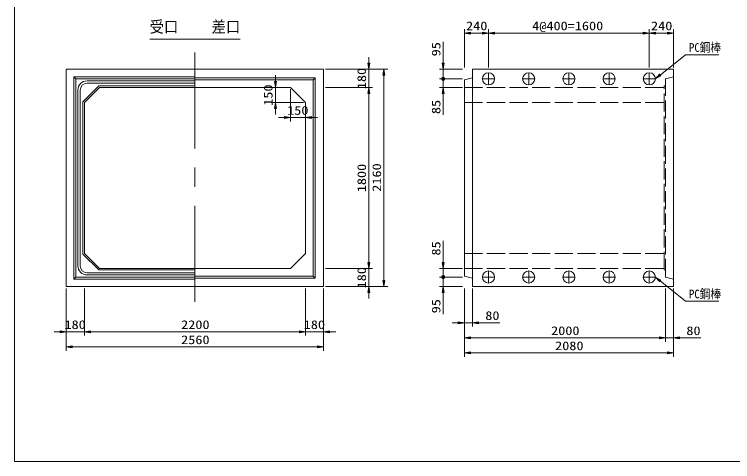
# Model space of a CAD drawing. Units: millimetres on the paper. Extents: x 18 to 410, y 10 to 287.
# Drawn here: x 18 to 256.2, y 10 to 158.2 of the extents above; entities that cross this region are included whole.
import ezdxf
from ezdxf.enums import TextEntityAlignment as Align

# ---------------------------------------------------------------- set-up
doc = ezdxf.new("R2010")
doc.units = ezdxf.units.MM
doc.linetypes.add('DASHED', pattern=[7.5, 6, -1.5])
doc.linetypes.add('USER1', pattern=[50.8, 31.75, -6.35, 6.35, -6.35])
for name, color, linetype, lineweight in [('0_7', 7, 'Continuous', 13), ('Layer1', 3, 'Continuous', 13), ('Layer2', 6, 'USER1', 13), ('Layer3', 7, 'Continuous', 13), ('Layer4', 4, 'DASHED', 13), ('Layer7', 9, 'Continuous', 13)]:
    doc.layers.add(name, color=color, linetype=linetype, lineweight=lineweight)
doc.styles.add('ＭＳ ゴシック', font='')
doc.styles.get('ＭＳ ゴシック').set_extended_font_data('MS Gothic')

msp = doc.modelspace()

# ---------------------------------------------------------------- hatches: boundary and pattern name
at = {"layer": 'Layer1'}
for points in [[(169.208, 152.325), (169.208, 151.658), (167.208, 151.992)], [(173.208, 152.325), (173.208, 151.658), (175.208, 151.992)], [(177.208, 152.325), (177.208, 151.658), (175.208, 151.992)], [(226.542, 152.325), (226.542, 151.658), (228.542, 151.992)], [(230.542, 152.325), (230.542, 151.658), (228.542, 151.992)], [(234.542, 152.325), (234.542, 151.658), (236.542, 151.992)], [(135.208, 141.992), (135.875, 141.992), (135.542, 139.992)], [(159.875, 141.992), (160.542, 141.992), (160.208, 139.992)], [(140.208, 137.992), (140.875, 137.992), (140.542, 139.992)], [(232.312, 137.814), (230.542, 136.825), (231.895, 138.335)], [(104.208, 135.992), (104.875, 135.992), (104.542, 133.992)], [(160.239, 137.307), (160.148, 137.301), (160.089, 137.29), (160.032, 137.271), (159.977, 137.246), (159.926, 137.213), (159.88, 137.175), (159.838, 137.131), (159.803, 137.082), (159.774, 137.029), (159.752, 136.973), (159.737, 136.915), (159.729, 136.855), (159.729, 136.795), (159.737, 136.735), (159.752, 136.677), (159.774, 136.621), (159.803, 136.568), (159.838, 136.519), (159.88, 136.475), (159.926, 136.437), (159.977, 136.404), (160.032, 136.379), (160.089, 136.36), (160.178, 136.343), (160.208, 136.345), (160.208, 136.825)], [(160.239, 137.307), (160.148, 137.301), (160.089, 137.29), (160.032, 137.271), (159.977, 137.246), (159.926, 137.213), (159.88, 137.175), (159.838, 137.131), (159.803, 137.082), (159.774, 137.029), (159.752, 136.973), (159.737, 136.915), (159.729, 136.855), (159.729, 136.795), (159.737, 136.735), (159.752, 136.677), (159.774, 136.621), (159.803, 136.568), (159.838, 136.519), (159.88, 136.475), (159.926, 136.437), (159.977, 136.404), (160.032, 136.379), (160.089, 136.36), (160.178, 136.343), (160.208, 136.345), (160.208, 136.825)], [(160.178, 136.343), (160.268, 136.349), (160.328, 136.36), (160.385, 136.379), (160.44, 136.404), (160.49, 136.437), (160.537, 136.475), (160.578, 136.519), (160.614, 136.568), (160.643, 136.621), (160.665, 136.677), (160.68, 136.735), (160.687, 136.795), (160.687, 136.855), (160.68, 136.915), (160.665, 136.973), (160.643, 137.029), (160.614, 137.082), (160.578, 137.131), (160.537, 137.175), (160.49, 137.213), (160.44, 137.246), (160.385, 137.271), (160.328, 137.29), (160.239, 137.307), (160.208, 137.305), (160.208, 136.825)], [(160.178, 136.343), (160.268, 136.349), (160.328, 136.36), (160.385, 136.379), (160.44, 136.404), (160.49, 136.437), (160.537, 136.475), (160.578, 136.519), (160.614, 136.568), (160.643, 136.621), (160.665, 136.677), (160.68, 136.735), (160.687, 136.795), (160.687, 136.855), (160.68, 136.915), (160.665, 136.973), (160.643, 137.029), (160.614, 137.082), (160.578, 137.131), (160.537, 137.175), (160.49, 137.213), (160.44, 137.246), (160.385, 137.271), (160.328, 137.29), (160.239, 137.307), (160.208, 137.305), (160.208, 136.825)], [(135.208, 131.992), (135.875, 131.992), (135.542, 133.992)], [(135.208, 131.992), (135.875, 131.992), (135.542, 133.992)], [(159.875, 131.992), (160.542, 131.992), (160.208, 133.992)], [(104.208, 126.992), (104.875, 126.992), (104.542, 128.992)], [(107.542, 124.325), (107.542, 123.658), (109.542, 123.992)], [(116.542, 124.325), (116.542, 123.658), (114.542, 123.992)], [(135.208, 75.992), (135.875, 75.992), (135.542, 73.992)], [(135.208, 75.992), (135.875, 75.992), (135.542, 73.992)], [(159.875, 75.992), (160.542, 75.992), (160.208, 73.992)], [(160.239, 71.64), (160.148, 71.635), (160.089, 71.623), (160.032, 71.605), (159.977, 71.579), (159.926, 71.547), (159.88, 71.508), (159.838, 71.464), (159.803, 71.416), (159.774, 71.363), (159.752, 71.307), (159.737, 71.248), (159.729, 71.188), (159.729, 71.128), (159.737, 71.068), (159.752, 71.01), (159.774, 70.954), (159.803, 70.901), (159.838, 70.852), (159.88, 70.808), (159.926, 70.77), (159.977, 70.738), (160.032, 70.712), (160.089, 70.693), (160.178, 70.676), (160.208, 70.678), (160.208, 71.158)], [(160.239, 71.64), (160.148, 71.635), (160.089, 71.623), (160.032, 71.605), (159.977, 71.579), (159.926, 71.547), (159.88, 71.508), (159.838, 71.464), (159.803, 71.416), (159.774, 71.363), (159.752, 71.307), (159.737, 71.248), (159.729, 71.188), (159.729, 71.128), (159.737, 71.068), (159.752, 71.01), (159.774, 70.954), (159.803, 70.901), (159.838, 70.852), (159.88, 70.808), (159.926, 70.77), (159.977, 70.738), (160.032, 70.712), (160.089, 70.693), (160.178, 70.676), (160.208, 70.678), (160.208, 71.158)], [(160.178, 70.676), (160.268, 70.682), (160.328, 70.693), (160.385, 70.712), (160.44, 70.738), (160.49, 70.77), (160.537, 70.808), (160.578, 70.852), (160.614, 70.901), (160.643, 70.954), (160.665, 71.01), (160.68, 71.068), (160.687, 71.128), (160.687, 71.188), (160.68, 71.248), (160.665, 71.307), (160.643, 71.363), (160.614, 71.416), (160.578, 71.464), (160.537, 71.508), (160.49, 71.547), (160.44, 71.579), (160.385, 71.605), (160.328, 71.623), (160.239, 71.64), (160.208, 71.638), (160.208, 71.158)], [(160.178, 70.676), (160.268, 70.682), (160.328, 70.693), (160.385, 70.712), (160.44, 70.738), (160.49, 70.77), (160.537, 70.808), (160.578, 70.852), (160.614, 70.901), (160.643, 70.954), (160.665, 71.01), (160.68, 71.068), (160.687, 71.128), (160.687, 71.188), (160.68, 71.248), (160.665, 71.307), (160.643, 71.363), (160.614, 71.416), (160.578, 71.464), (160.537, 71.508), (160.49, 71.547), (160.44, 71.579), (160.385, 71.605), (160.328, 71.623), (160.239, 71.64), (160.208, 71.638), (160.208, 71.158)], [(140.208, 69.992), (140.875, 69.992), (140.542, 67.992)], [(231.895, 69.649), (230.542, 71.158), (232.312, 70.169)], [(135.208, 65.992), (135.875, 65.992), (135.542, 67.992)], [(159.875, 65.992), (160.542, 65.992), (160.208, 67.992)], [(165.208, 56.325), (165.208, 55.658), (167.208, 55.992)], [(171.875, 56.325), (171.875, 55.658), (169.875, 55.992)], [(33.208, 53.325), (33.208, 52.658), (35.208, 52.992)], [(43.208, 53.325), (43.208, 52.658), (41.208, 52.992)], [(43.208, 53.325), (43.208, 52.658), (41.208, 52.992)], [(112.542, 53.325), (112.542, 52.658), (114.542, 52.992)], [(112.542, 53.325), (112.542, 52.658), (114.542, 52.992)], [(122.542, 53.325), (122.542, 52.658), (120.542, 52.992)], [(169.208, 51.325), (169.208, 50.658), (167.208, 50.992)], [(231.875, 51.325), (231.875, 50.658), (233.875, 50.992)], [(231.875, 51.325), (231.875, 50.658), (233.875, 50.992)], [(238.542, 51.325), (238.542, 50.658), (236.542, 50.992)], [(37.208, 48.325), (37.208, 47.658), (35.208, 47.992)], [(118.542, 48.325), (118.542, 47.658), (120.542, 47.992)], [(169.208, 46.325), (169.208, 45.658), (167.208, 45.992)], [(234.542, 46.325), (234.542, 45.658), (236.542, 45.992)]]:
    msp.add_hatch(color=256, dxfattribs=at).paths.add_polyline_path(points)

# ---------------------------------------------------------------- linework, layer by layer
at = {"layer": '0_7'}
for p, q in [((18, 287), (18, 10)), ((18, 10), (410, 10))]:
    msp.add_line(p, q, dxfattribs=at)
at = {"layer": 'Layer1'}
for p, q in [((167.208, 140.617), (167.208, 153.242)), ((175.208, 140.617), (175.208, 153.242)), ((175.208, 140.617), (175.208, 153.242)), ((228.542, 140.617), (228.542, 153.242)), ((228.542, 140.617), (228.542, 153.242)), ((236.542, 140.617), (236.542, 153.242)), ((173.208, 151.992), (169.208, 151.992)), ((177.208, 151.992), (226.542, 151.992)), ((230.542, 151.992), (234.542, 151.992)), ((160.208, 141.992), (160.208, 149.127)), ((135.542, 141.992), (135.542, 143.992)), ((232.103, 138.074), (240.542, 144.825)), ((240.542, 144.825), (241.542, 144.825)), ((241.542, 144.825), (251.63, 144.825)), ((160.208, 138.825), (160.208, 140.825)), ((121.167, 139.992), (136.792, 139.992)), ((121.167, 139.992), (141.792, 139.992)), ((135.542, 133.992), (135.542, 139.992)), ((166.583, 139.992), (158.958, 139.992)), ((160.208, 136.825), (160.208, 139.992)), ((160.208, 136.825), (160.208, 138.825)), ((104.542, 135.992), (104.542, 137.992)), ((140.542, 69.992), (140.542, 137.992)), ((166.583, 136.825), (158.958, 136.825)), ((166.583, 136.825), (158.958, 136.825)), ((160.208, 136.825), (160.208, 133.992)), ((160.208, 136.825), (160.208, 134.825)), ((108.917, 133.992), (103.292, 133.992)), ((104.542, 133.992), (104.542, 128.992)), ((121.167, 133.992), (136.792, 133.992)), ((121.167, 133.992), (136.792, 133.992)), ((166.583, 133.992), (158.958, 133.992)), ((160.208, 134.825), (160.208, 132.825)), ((109.542, 133.367), (109.542, 122.742)), ((135.542, 131.992), (135.542, 129.992)), ((135.542, 75.992), (135.542, 131.992)), ((160.208, 131.992), (160.208, 124.856)), ((113.917, 128.992), (103.292, 128.992)), ((104.542, 126.992), (104.542, 124.992)), ((114.542, 128.367), (114.542, 122.742)), ((107.542, 123.992), (105.542, 123.992)), ((109.542, 123.992), (114.542, 123.992)), ((116.542, 123.992), (118.542, 123.992)), ((160.208, 75.992), (160.208, 83.127)), ((135.542, 75.992), (135.542, 77.992)), ((121.167, 73.992), (136.792, 73.992)), ((121.167, 73.992), (136.792, 73.992)), ((135.542, 73.992), (135.542, 67.992)), ((166.583, 73.992), (158.958, 73.992)), ((160.208, 73.158), (160.208, 75.158)), ((160.208, 71.158), (160.208, 73.992)), ((160.208, 71.158), (160.208, 73.158)), ((166.583, 71.158), (158.958, 71.158)), ((166.583, 71.158), (158.958, 71.158)), ((160.208, 71.158), (160.208, 67.992)), ((160.208, 71.158), (160.208, 69.158)), ((160.208, 69.158), (160.208, 67.158)), ((232.103, 69.909), (240.542, 63.158)), ((35.208, 67.367), (35.208, 51.742)), ((35.208, 67.367), (35.208, 46.742)), ((41.208, 67.367), (41.208, 51.742)), ((41.208, 67.367), (41.208, 51.742)), ((114.542, 67.367), (114.542, 51.742)), ((114.542, 67.367), (114.542, 51.742)), ((120.542, 67.367), (120.542, 51.742)), ((120.542, 67.367), (120.542, 46.742)), ((121.167, 67.992), (136.792, 67.992)), ((121.167, 67.992), (141.792, 67.992)), ((166.583, 67.992), (158.958, 67.992)), ((167.208, 67.367), (167.208, 54.742)), ((167.208, 67.367), (167.208, 49.742)), ((167.208, 67.367), (167.208, 44.742)), ((169.875, 67.367), (169.875, 54.742)), ((233.875, 67.367), (233.875, 49.742)), ((233.875, 67.367), (233.875, 49.742)), ((236.542, 67.367), (236.542, 49.742)), ((236.542, 67.367), (236.542, 44.742)), ((135.542, 65.992), (135.542, 63.992)), ((160.208, 65.992), (160.208, 58.856)), ((240.542, 63.158), (241.542, 63.158)), ((241.542, 63.158), (251.63, 63.158)), ((165.208, 55.992), (163.208, 55.992)), ((167.208, 55.992), (169.875, 55.992)), ((171.875, 55.992), (179.011, 55.992)), ((33.208, 52.992), (31.208, 52.992)), ((41.208, 52.992), (35.208, 52.992)), ((43.208, 52.992), (112.542, 52.992)), ((43.208, 52.992), (45.208, 52.992)), ((112.542, 52.992), (110.542, 52.992)), ((114.542, 52.992), (120.542, 52.992)), ((122.542, 52.992), (124.542, 52.992)), ((169.208, 50.992), (231.875, 50.992)), ((231.875, 50.992), (229.875, 50.992)), ((233.875, 50.992), (236.542, 50.992)), ((238.542, 50.992), (245.677, 50.992)), ((37.208, 47.992), (118.542, 47.992)), ((169.208, 45.992), (234.542, 45.992))]:
    msp.add_line(p, q, dxfattribs=at)
for points in [[(169.208, 152.325), (169.208, 151.658), (167.208, 151.992)], [(173.208, 152.325), (173.208, 151.658), (175.208, 151.992)], [(177.208, 152.325), (177.208, 151.658), (175.208, 151.992)], [(226.542, 152.325), (226.542, 151.658), (228.542, 151.992)], [(230.542, 152.325), (230.542, 151.658), (228.542, 151.992)], [(234.542, 152.325), (234.542, 151.658), (236.542, 151.992)], [(135.208, 141.992), (135.875, 141.992), (135.542, 139.992)], [(159.875, 141.992), (160.542, 141.992), (160.208, 139.992)], [(140.208, 137.992), (140.875, 137.992), (140.542, 139.992)], [(232.312, 137.814), (230.542, 136.825), (231.895, 138.335)], [(104.208, 135.992), (104.875, 135.992), (104.542, 133.992)], [(160.239, 137.307), (160.148, 137.301), (160.089, 137.29), (160.032, 137.271), (159.977, 137.246), (159.926, 137.213), (159.88, 137.175), (159.838, 137.131), (159.803, 137.082), (159.774, 137.029), (159.752, 136.973), (159.737, 136.915), (159.729, 136.855), (159.729, 136.795), (159.737, 136.735), (159.752, 136.677), (159.774, 136.621), (159.803, 136.568), (159.838, 136.519), (159.88, 136.475), (159.926, 136.437), (159.977, 136.404), (160.032, 136.379), (160.089, 136.36), (160.178, 136.343), (160.208, 136.345), (160.208, 136.825)], [(160.239, 137.307), (160.148, 137.301), (160.089, 137.29), (160.032, 137.271), (159.977, 137.246), (159.926, 137.213), (159.88, 137.175), (159.838, 137.131), (159.803, 137.082), (159.774, 137.029), (159.752, 136.973), (159.737, 136.915), (159.729, 136.855), (159.729, 136.795), (159.737, 136.735), (159.752, 136.677), (159.774, 136.621), (159.803, 136.568), (159.838, 136.519), (159.88, 136.475), (159.926, 136.437), (159.977, 136.404), (160.032, 136.379), (160.089, 136.36), (160.178, 136.343), (160.208, 136.345), (160.208, 136.825)], [(160.178, 136.343), (160.268, 136.349), (160.328, 136.36), (160.385, 136.379), (160.44, 136.404), (160.49, 136.437), (160.537, 136.475), (160.578, 136.519), (160.614, 136.568), (160.643, 136.621), (160.665, 136.677), (160.68, 136.735), (160.687, 136.795), (160.687, 136.855), (160.68, 136.915), (160.665, 136.973), (160.643, 137.029), (160.614, 137.082), (160.578, 137.131), (160.537, 137.175), (160.49, 137.213), (160.44, 137.246), (160.385, 137.271), (160.328, 137.29), (160.239, 137.307), (160.208, 137.305), (160.208, 136.825)], [(160.178, 136.343), (160.268, 136.349), (160.328, 136.36), (160.385, 136.379), (160.44, 136.404), (160.49, 136.437), (160.537, 136.475), (160.578, 136.519), (160.614, 136.568), (160.643, 136.621), (160.665, 136.677), (160.68, 136.735), (160.687, 136.795), (160.687, 136.855), (160.68, 136.915), (160.665, 136.973), (160.643, 137.029), (160.614, 137.082), (160.578, 137.131), (160.537, 137.175), (160.49, 137.213), (160.44, 137.246), (160.385, 137.271), (160.328, 137.29), (160.239, 137.307), (160.208, 137.305), (160.208, 136.825)], [(135.208, 131.992), (135.875, 131.992), (135.542, 133.992)], [(135.208, 131.992), (135.875, 131.992), (135.542, 133.992)], [(159.875, 131.992), (160.542, 131.992), (160.208, 133.992)], [(104.208, 126.992), (104.875, 126.992), (104.542, 128.992)], [(107.542, 124.325), (107.542, 123.658), (109.542, 123.992)], [(116.542, 124.325), (116.542, 123.658), (114.542, 123.992)], [(135.208, 75.992), (135.875, 75.992), (135.542, 73.992)], [(135.208, 75.992), (135.875, 75.992), (135.542, 73.992)], [(159.875, 75.992), (160.542, 75.992), (160.208, 73.992)], [(160.239, 71.64), (160.148, 71.635), (160.089, 71.623), (160.032, 71.605), (159.977, 71.579), (159.926, 71.547), (159.88, 71.508), (159.838, 71.464), (159.803, 71.416), (159.774, 71.363), (159.752, 71.307), (159.737, 71.248), (159.729, 71.188), (159.729, 71.128), (159.737, 71.068), (159.752, 71.01), (159.774, 70.954), (159.803, 70.901), (159.838, 70.852), (159.88, 70.808), (159.926, 70.77), (159.977, 70.738), (160.032, 70.712), (160.089, 70.693), (160.178, 70.676), (160.208, 70.678), (160.208, 71.158)], [(160.239, 71.64), (160.148, 71.635), (160.089, 71.623), (160.032, 71.605), (159.977, 71.579), (159.926, 71.547), (159.88, 71.508), (159.838, 71.464), (159.803, 71.416), (159.774, 71.363), (159.752, 71.307), (159.737, 71.248), (159.729, 71.188), (159.729, 71.128), (159.737, 71.068), (159.752, 71.01), (159.774, 70.954), (159.803, 70.901), (159.838, 70.852), (159.88, 70.808), (159.926, 70.77), (159.977, 70.738), (160.032, 70.712), (160.089, 70.693), (160.178, 70.676), (160.208, 70.678), (160.208, 71.158)], [(160.178, 70.676), (160.268, 70.682), (160.328, 70.693), (160.385, 70.712), (160.44, 70.738), (160.49, 70.77), (160.537, 70.808), (160.578, 70.852), (160.614, 70.901), (160.643, 70.954), (160.665, 71.01), (160.68, 71.068), (160.687, 71.128), (160.687, 71.188), (160.68, 71.248), (160.665, 71.307), (160.643, 71.363), (160.614, 71.416), (160.578, 71.464), (160.537, 71.508), (160.49, 71.547), (160.44, 71.579), (160.385, 71.605), (160.328, 71.623), (160.239, 71.64), (160.208, 71.638), (160.208, 71.158)], [(160.178, 70.676), (160.268, 70.682), (160.328, 70.693), (160.385, 70.712), (160.44, 70.738), (160.49, 70.77), (160.537, 70.808), (160.578, 70.852), (160.614, 70.901), (160.643, 70.954), (160.665, 71.01), (160.68, 71.068), (160.687, 71.128), (160.687, 71.188), (160.68, 71.248), (160.665, 71.307), (160.643, 71.363), (160.614, 71.416), (160.578, 71.464), (160.537, 71.508), (160.49, 71.547), (160.44, 71.579), (160.385, 71.605), (160.328, 71.623), (160.239, 71.64), (160.208, 71.638), (160.208, 71.158)], [(140.208, 69.992), (140.875, 69.992), (140.542, 67.992)], [(231.895, 69.649), (230.542, 71.158), (232.312, 70.169)], [(135.208, 65.992), (135.875, 65.992), (135.542, 67.992)], [(159.875, 65.992), (160.542, 65.992), (160.208, 67.992)], [(165.208, 56.325), (165.208, 55.658), (167.208, 55.992)], [(171.875, 56.325), (171.875, 55.658), (169.875, 55.992)], [(33.208, 53.325), (33.208, 52.658), (35.208, 52.992)], [(43.208, 53.325), (43.208, 52.658), (41.208, 52.992)], [(43.208, 53.325), (43.208, 52.658), (41.208, 52.992)], [(112.542, 53.325), (112.542, 52.658), (114.542, 52.992)], [(112.542, 53.325), (112.542, 52.658), (114.542, 52.992)], [(122.542, 53.325), (122.542, 52.658), (120.542, 52.992)], [(169.208, 51.325), (169.208, 50.658), (167.208, 50.992)], [(231.875, 51.325), (231.875, 50.658), (233.875, 50.992)], [(231.875, 51.325), (231.875, 50.658), (233.875, 50.992)], [(238.542, 51.325), (238.542, 50.658), (236.542, 50.992)], [(37.208, 48.325), (37.208, 47.658), (35.208, 47.992)], [(118.542, 48.325), (118.542, 47.658), (120.542, 47.992)], [(169.208, 46.325), (169.208, 45.658), (167.208, 45.992)], [(234.542, 46.325), (234.542, 45.658), (236.542, 45.992)]]:
    msp.add_lwpolyline(points, close=True, dxfattribs=at)
at = {"layer": 'Layer2'}
msp.add_line((77.875, 62.992), (77.875, 149.992), dxfattribs=at)
at = {"layer": 'Layer3'}
for p, q in [((35.208, 67.992), (35.208, 139.992)), ((35.208, 139.992), (120.542, 139.992)), ((120.542, 139.992), (120.542, 67.992)), ((236.542, 139.992), (169.875, 139.992)), ((169.875, 139.992), (169.875, 67.992)), ((175.208, 134.825), (175.208, 138.825)), ((188.542, 134.825), (188.542, 138.825)), ((201.875, 134.825), (201.875, 138.825)), ((215.208, 134.825), (215.208, 138.825)), ((228.542, 134.825), (228.542, 138.825)), ((236.542, 67.992), (236.542, 139.992)), ((37.708, 70.492), (37.708, 137.492)), ((37.708, 137.492), (77.875, 137.492)), ((37.708, 137.492), (38.375, 136.825)), ((38.375, 71.158), (38.375, 136.825)), ((38.375, 136.825), (77.875, 136.825)), ((42.108, 136.125), (77.875, 136.125)), ((117.708, 137.158), (77.875, 137.158)), ((117.042, 136.492), (77.875, 136.492)), ((117.708, 137.158), (117.042, 136.492)), ((117.042, 71.492), (117.042, 136.492)), ((117.708, 70.825), (117.708, 137.158)), ((167.208, 136.492), (169.875, 137.158)), ((167.208, 71.492), (167.208, 136.492)), ((173.208, 136.825), (177.208, 136.825)), ((186.542, 136.825), (190.542, 136.825)), ((199.875, 136.825), (203.875, 136.825)), ((213.208, 136.825), (217.208, 136.825)), ((226.542, 136.825), (230.542, 136.825)), ((40.708, 129.199), (46.001, 134.492)), ((41.208, 128.992), (46.208, 133.992)), ((42.108, 135.392), (77.875, 135.392)), ((46.001, 134.492), (77.875, 134.492)), ((46.208, 133.992), (109.542, 133.992)), ((109.542, 133.992), (114.542, 128.992)), ((39.075, 74.892), (39.075, 133.092)), ((39.808, 74.892), (39.808, 133.092)), ((40.708, 78.785), (40.708, 129.199)), ((41.208, 78.992), (41.208, 128.992)), ((114.542, 128.992), (114.542, 78.992)), ((46.001, 73.492), (40.708, 78.785)), ((46.208, 73.992), (41.208, 78.992)), ((114.542, 78.992), (109.542, 73.992)), ((109.542, 73.992), (46.208, 73.992)), ((77.875, 72.592), (42.108, 72.592)), ((77.875, 71.858), (42.108, 71.858)), ((77.875, 73.492), (46.001, 73.492)), ((77.875, 71.492), (117.042, 71.492)), ((117.708, 70.825), (117.042, 71.492)), ((169.875, 70.825), (167.208, 71.492)), ((175.208, 69.158), (175.208, 73.158)), ((188.542, 69.158), (188.542, 73.158)), ((201.875, 69.158), (201.875, 73.158)), ((215.208, 69.158), (215.208, 73.158)), ((228.542, 69.158), (228.542, 73.158)), ((37.708, 70.492), (38.375, 71.158)), ((77.875, 70.492), (37.708, 70.492)), ((77.875, 71.158), (38.375, 71.158)), ((77.875, 70.825), (117.708, 70.825)), ((173.208, 71.158), (177.208, 71.158)), ((186.542, 71.158), (190.542, 71.158)), ((199.875, 71.158), (203.875, 71.158)), ((213.208, 71.158), (217.208, 71.158)), ((226.542, 71.158), (230.542, 71.158)), ((120.542, 67.992), (35.208, 67.992)), ((169.875, 67.992), (236.542, 67.992))]:
    msp.add_line(p, q, dxfattribs=at)
for centre in [(175.208, 136.825), (188.542, 136.825), (201.875, 136.825), (215.208, 136.825), (228.542, 136.825), (175.208, 71.158), (188.542, 71.158), (201.875, 71.158), (215.208, 71.158), (228.542, 71.158)]:
    msp.add_circle(centre, 2, dxfattribs=at)
for centre, radius, start, end in [((42.108, 133.092), 3.033, 90, 180), ((42.108, 133.092), 2.3, 90, 180), ((42.108, 74.892), 3.033, 180, 270), ((42.108, 74.892), 2.3, 180, 270)]:
    msp.add_arc(centre, radius, start, end, dxfattribs=at)
at = {"layer": 'Layer4'}
for p, q in [((233.875, 136.825), (236.542, 137.492)), ((233.875, 71.158), (233.875, 136.825)), ((167.208, 133.992), (233.475, 133.992)), ((233.475, 73.492), (233.475, 134.492)), ((233.475, 134.492), (233.875, 134.492)), ((167.208, 128.992), (233.475, 128.992)), ((167.208, 78.992), (233.475, 78.992)), ((167.208, 73.992), (233.475, 73.992)), ((233.875, 73.492), (233.475, 73.492)), ((236.542, 70.492), (233.875, 71.158))]:
    msp.add_line(p, q, dxfattribs=at)
at = {"layer": 'Layer7'}
msp.add_line((62.875, 149.992), (92.875, 149.992), dxfattribs=at)

# ---------------------------------------------------------------- texts
at = {"layer": 'Layer1', "color": 9, "style": 'ＭＳ ゴシック'}
for s, width, p in [('240', 1.2, (167.78, 152.062)), ('4@400=1600', 1.2, (189.704, 152.062)), ('240', 1.2, (229.113, 152.062)), ('PC鋼棒', 0.9, (241.71, 144.895)), ('150', 1.2, (108.442, 124.062)), ('PC鋼棒', 0.9, (241.71, 63.228)), ('80', 1.2, (174.157, 56.062)), ('180', 1.2, (34.608, 53.062)), ('2200', 1.2, (73.304, 53.062)), ('180', 1.2, (113.942, 53.062)), ('2000', 1.2, (195.97, 51.062)), ('80', 1.2, (240.824, 51.062)), ('2560', 1.2, (73.304, 48.062)), ('2080', 1.2, (197.304, 46.062))]:
    msp.add_text(s, height=2.886, dxfattribs=dict(at, width=width)).set_placement(p, align=Align.BOTTOM_LEFT)
at = {"layer": 'Layer1', "color": 9, "style": 'ＭＳ ゴシック', "width": 1.2}
for s, p in [('95', (160.138, 144.274)), ('180', (135.472, 133.392)), ('150', (104.472, 127.892)), ('85', (160.138, 125.138)), ('1800', (135.472, 99.249)), ('2160', (140.472, 99.42)), ('85', (160.138, 78.274)), ('180', (135.472, 67.392)), ('95', (160.138, 59.138))]:
    msp.add_text(s, height=2.886, rotation=90, dxfattribs=at).set_placement(p, align=Align.BOTTOM_LEFT)
at = {"layer": 'Layer7', "style": 'ＭＳ ゴシック', "width": 0.9}
msp.add_text('受口', height=3.848, dxfattribs=at).set_placement((62.875, 150.992), align=Align.BOTTOM_LEFT)
msp.add_text('差口', height=3.848, dxfattribs=at).set_placement((92.875, 150.992), align=Align.BOTTOM_RIGHT)

doc.saveas('drawing.dxf')
